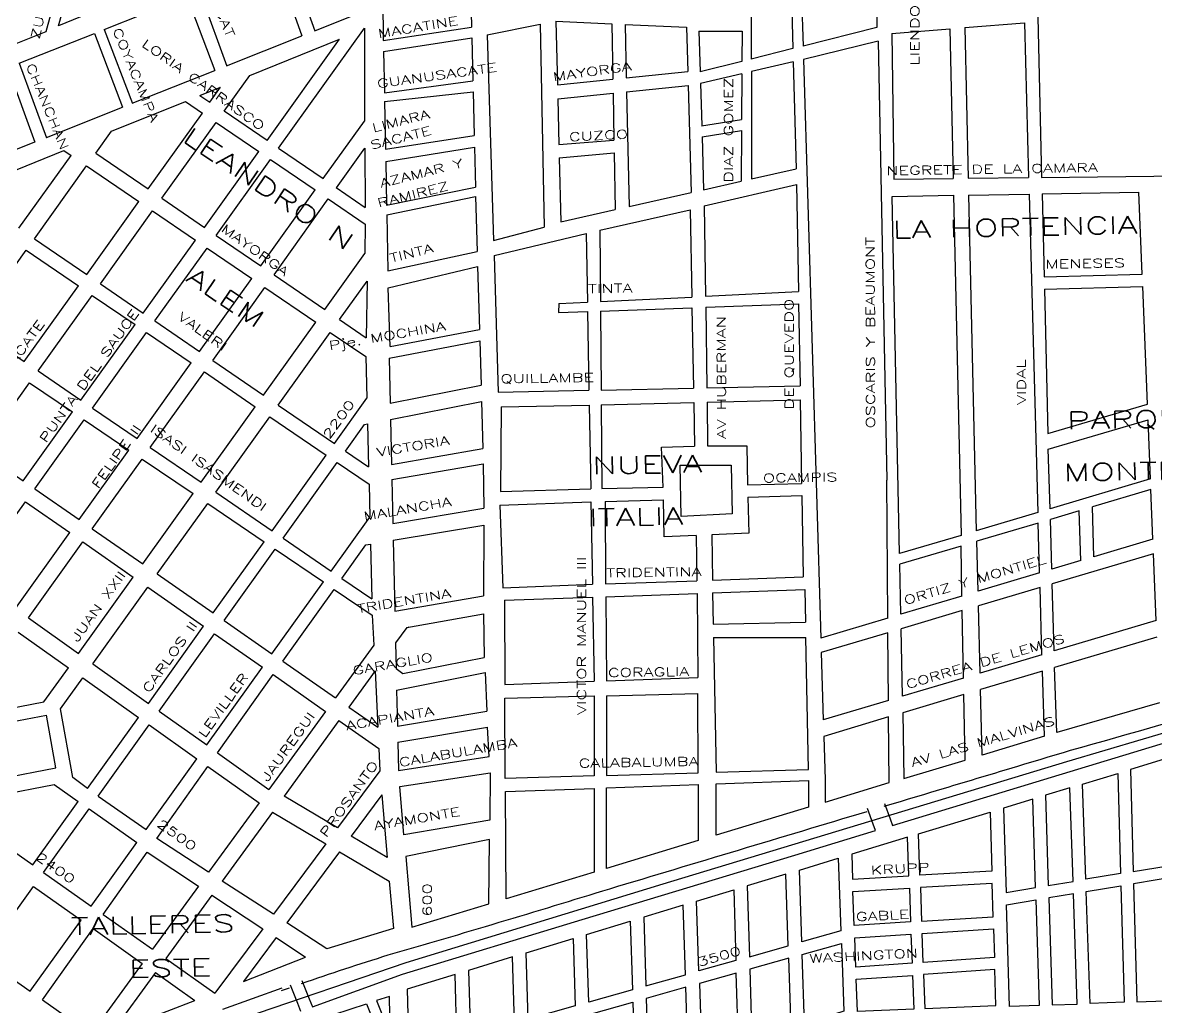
# Model space of a CAD drawing. Header units: millimetres. Extents: x 4375152 to 4409667, y 6523746 to 6549185.
# Drawn here: x 4390443 to 4391750, y 6527163 to 6528299 of the extents above; entities that cross this region are included whole.
import ezdxf

# ---------------------------------------------------------------- set-up
doc = ezdxf.new("R2010")
doc.units = ezdxf.units.MM
for name, color, linetype in [('FERROCARRIL', 252, 'VÍAS'), ('LINEA CALLE', 252, 'Continuous'), ('NOMBRE BARRIO', 8, 'Continuous'), ('NOMBRE CALLE', 252, 'Continuous')]:
    doc.layers.add(name, color=color, linetype=linetype)
doc.styles.add('ROMANS', font='romans')
doc.styles.add('S1', font='ROMANS')
doc.linetypes.add('VÍAS', pattern='A,3.81,[130,ltypeshp.shx,S=6.35,R=0,X=0,Y=0],3.81', length=7.62)

msp = doc.modelspace()

# ---------------------------------------------------------------- linework, layer by layer
at = {"layer": 'FERROCARRIL', "ltscale": 0.3, "transparency": 33554687, "flags": 128}
msp.add_lwpolyline([(4387479, 6528897.9, 0.009146), (4387402.8, 6528828.8, 0.045709), (4387299.1, 6528721, -0.036446), (4387185.3, 6528607.2, 0.098613), (4387081.2, 6528475.9, 0.130012), (4387009.9, 6528231.3), (4387030.1, 6527611, -0.04513), (4386961.8, 6527349.3), (4386871.1, 6527078.7, 0.126941), (4386859.2, 6526954.6, 0.269401), (4387221.5, 6526613), (4387587.4, 6526516), (4387885.7, 6526416.7), (4388082, 6526358.1), (4388157, 6526347), (4388307.4, 6526335.1), (4388443.3, 6526330), (4388537.8, 6526335.2), (4388690.7, 6526369.1), (4389024.8, 6526489.8), (4389718.2, 6526770.3), (4389975.6, 6526871.1), (4390400.1, 6527038.5), (4390697.8, 6527150.7), (4390885.1, 6527214.4), (4391181.5, 6527305.1), (4391647.1, 6527446.2), (4392150.3, 6527596.1), (4392581.3, 6527727.4), (4392832.6, 6527802.7), (4393052.9, 6527869.5), (4393289, 6527938), (4393509.8, 6528005.7), (4393757.4, 6528076.3), (4395794.3, 6528670.4), (4397552.7, 6529244.2), (4399039.3, 6529656.5), (4399039.3, 6529656.5), (4399039.3, 6529656.5), (4399039.3, 6529656.5), (4401970.7, 6530455.5), (4401970.7, 6530455.5), (4401970.7, 6530455.5), (4401970.7, 6530455.5), (4401970.7, 6530455.5), (4401970.7, 6530455.5), (4401970.7, 6530455.5), (4401970.7, 6530455.5), (4401970.7, 6530455.5), (4401970.7, 6530455.5), (4401970.7, 6530455.5), (4401970.7, 6530455.5), (4401970.7, 6530455.5), (4401970.7, 6530455.5), (4401970.7, 6530455.5), (4401970.7, 6530455.5), (4401970.7, 6530455.5), (4401970.7, 6530455.5), (4405297.9, 6531420.1), (4405297.9, 6531420.1), (4405297.9, 6531420.1), (4408284.8, 6532272.7)], format="xyb", dxfattribs=at)
at = {"layer": 'LINEA CALLE', "transparency": 33554687}
for p, q in [((4391428.1, 6528454.2), (4391428, 6528293.2)), ((4391326.5, 6528429.4), (4391331, 6528268.8)), ((4391337.9, 6528432.2), (4391342.9, 6528271.8)), ((4391282.8, 6528418.6), (4391283.1, 6528256.8)), ((4390469.9, 6528288.4), (4390496.2, 6528384.2)), ((4390484.2, 6528295.1), (4390507.7, 6528381)), ((4390749, 6528375.4), (4390779.7, 6528289.5)), ((4390734.2, 6528369.6), (4390764.9, 6528283.6)), ((4390618.3, 6528350.4), (4390484.2, 6528295.1)), ((4390646.9, 6528334.8), (4390678.2, 6528248.6)), ((4390959.3, 6528337.5), (4390960.5, 6528293.6)), ((4390536.8, 6528290.9), (4390632.1, 6528328.9)), ((4390632.1, 6528328.9), (4390664.5, 6528243.7)), ((4390858.1, 6528325.8), (4390858.6, 6528278.3)), ((4390779.7, 6528289.5), (4390834.5, 6528311.3)), ((4391039.8, 6528296.9), (4391044.3, 6528062.9)), ((4391057.7, 6528300.5), (4391059.6, 6528227)), ((4391057.7, 6528300.5), (4391122.3, 6528297.5)), ((4391122.3, 6528297.5), (4391123.4, 6528233.6)), ((4391137.6, 6528296.8), (4391208.4, 6528293.5)), ((4391137.6, 6528296.8), (4391139, 6528235.2)), ((4391529.4, 6528293), (4391598.1, 6528298.6)), ((4391598.1, 6528298.6), (4391603, 6528120.1)), ((4391613.5, 6528305.2), (4391618, 6528120.2)), ((4390409.2, 6528264.5), (4390469.9, 6528288.4)), ((4390438.9, 6528251.9), (4390525.6, 6528286.4)), ((4390525.6, 6528286.4), (4390558.1, 6528201.4)), ((4390536.8, 6528290.9), (4390569.3, 6528205.7)), ((4390678, 6528249.1), (4390764.9, 6528283.6)), ((4390737.9, 6528153.9), (4390837, 6528292.6)), ((4390837, 6528292.6), (4390837, 6528185.3)), ((4390858.6, 6528278.3), (4390960.5, 6528293.6)), ((4390978.6, 6528284.7), (4390985.8, 6528047.6)), ((4391208.4, 6528293.5), (4391209.8, 6528242.5)), ((4391222.8, 6528289.1), (4391272.6, 6528289.1)), ((4391222.8, 6528289.1), (4391224.2, 6528242)), ((4391272.6, 6528289.1), (4391272.3, 6528254.1)), ((4391428, 6528293.2), (4391342.9, 6528271.8)), ((4391445.1, 6528286.1), (4391512.1, 6528291.6)), ((4391445.1, 6528286.1), (4391447.4, 6528118.3)), ((4391512.1, 6528291.6), (4391515.9, 6528119.1)), ((4391529.4, 6528293), (4391533.3, 6528119.3)), ((4390704.8, 6528238), (4390808.2, 6528279.8)), ((4390724.6, 6528163), (4390808.2, 6528279.8)), ((4390859.1, 6528265.6), (4390960.9, 6528281.1)), ((4390960.9, 6528281.1), (4390961.8, 6528231.6)), ((4391429.3, 6528277.6), (4391343.4, 6528256.3)), ((4391429.3, 6528277.6), (4391439.3, 6527771.1)), ((4390859.1, 6528265.6), (4390860, 6528217.9)), ((4391331, 6528268.8), (4391283.1, 6528256.8)), ((4391343.4, 6528256.3), (4391363.3, 6527588.8)), ((4390425.8, 6528246.7), (4390457, 6528161)), ((4390438.9, 6528251.9), (4390470.3, 6528165.9)), ((4390569.2, 6528205.8), (4390664.5, 6528243.7)), ((4391272.3, 6528254.1), (4391224.2, 6528242)), ((4391331.4, 6528253.5), (4391283.2, 6528242.3)), ((4391331.4, 6528253.5), (4391334.9, 6528130)), ((4390675.3, 6528196.8), (4390704.8, 6528238)), ((4390860, 6528217.9), (4390961.8, 6528231.6)), ((4391059.6, 6528227), (4391123.4, 6528233.6)), ((4391139, 6528235.2), (4391209.8, 6528242.5)), ((4391272.2, 6528239.7), (4391224.5, 6528228.6)), ((4391272.2, 6528239.7), (4391271.9, 6528187.2)), ((4391283.2, 6528242.3), (4391283.4, 6528118.5)), ((4390647.2, 6528214.7), (4390670.8, 6528224.3)), ((4390658.6, 6528207), (4390670.8, 6528224.3)), ((4390860, 6528207.7), (4390962.3, 6528219)), ((4390962.3, 6528219), (4390963.5, 6528168.4)), ((4391060, 6528210.9), (4391123.7, 6528217.4)), ((4391123.7, 6528217.4), (4391124.7, 6528163.3)), ((4391139.3, 6528219), (4391210.3, 6528226.3)), ((4391139.3, 6528219), (4391142.2, 6528086.7)), ((4391210.3, 6528226.3), (4391213.8, 6528102.8)), ((4391224.5, 6528228.6), (4391225.9, 6528180)), ((4390545.2, 6528173.5), (4390630.5, 6528207.9)), ((4390630.5, 6528207.9), (4390650.1, 6528194.5)), ((4390647.2, 6528214.7), (4390658.6, 6528207)), ((4390860, 6528207.7), (4390861.3, 6528152.7)), ((4391060, 6528210.9), (4391061.3, 6528158.4)), ((4390470.1, 6528166.4), (4390558.1, 6528201.4)), ((4390587.5, 6528107.1), (4390650.1, 6528194.5)), ((4390675, 6528197), (4390724.6, 6528163.1)), ((4390603.3, 6528096.3), (4390665.9, 6528183.7)), ((4390665.9, 6528183.7), (4390715.3, 6528150)), ((4390789.4, 6528118.8), (4390837, 6528185.3)), ((4391225.7, 6528179.9), (4391271.9, 6528187.2)), ((4390527.1, 6528148.3), (4390545.2, 6528173.5)), ((4390861.3, 6528152.7), (4390963.5, 6528168.4)), ((4391226.3, 6528167), (4391271.8, 6528174.3)), ((4391226.3, 6528167), (4391228, 6528106)), ((4391271.8, 6528174.2), (4391271.3, 6528115.8)), ((4390363.1, 6528123.9), (4390456.9, 6528161.2)), ((4390375.3, 6528104.8), (4390490.4, 6528151.3)), ((4390490.4, 6528151.3), (4390498.7, 6528145.7)), ((4390737.9, 6528153.9), (4390789.4, 6528118.8)), ((4390804.7, 6528108.4), (4390837.3, 6528154.1)), ((4390837.3, 6528154.1), (4390837.8, 6528085.6)), ((4390861.6, 6528138.7), (4390963.7, 6528155.1)), ((4390963.7, 6528155.1), (4390964.9, 6528108.9)), ((4391061.3, 6528158.4), (4391124.7, 6528163.3)), ((4390438.5, 6528061.6), (4390498.7, 6528145.7)), ((4390527.1, 6528148.3), (4390587.5, 6528107.1)), ((4390652.6, 6528062.6), (4390715.3, 6528150)), ((4390666, 6528053.4), (4390728.6, 6528140.9)), ((4390728.6, 6528140.9), (4390780.1, 6528105.8)), ((4390861.6, 6528138.7), (4390862.4, 6528088.3)), ((4391061.7, 6528142.8), (4391124.9, 6528148.5)), ((4391061.7, 6528142.8), (4391063.6, 6528069.1)), ((4391124.9, 6528148.5), (4391126.1, 6528083.1)), ((4390456.4, 6528049.4), (4390516.5, 6528133.5)), ((4390516.5, 6528133.5), (4390576.9, 6528092.3)), ((4391283.4, 6528118.5), (4391334.9, 6528130)), ((4391228, 6528106), (4391271.3, 6528115.8)), ((4391228.9, 6528087.3), (4391335.4, 6528112)), ((4391335.4, 6528112), (4391337.5, 6527988.5)), ((4391447.4, 6528118.3), (4391515.9, 6528119.1)), ((4391533.3, 6528119.3), (4391603, 6528120.1)), ((4391618, 6528120.2), (4391875.5, 6528123.1)), ((4390717.5, 6528018.3), (4390780.1, 6528105.8)), ((4390804.4, 6528108.6), (4390837.8, 6528085.6)), ((4390862.4, 6528088.3), (4390964.9, 6528108.9)), ((4391142.2, 6528086.7), (4391213.8, 6528102.8)), ((4391445.7, 6528098.4), (4391516.4, 6528099.6)), ((4391516.4, 6528099.6), (4391525.2, 6527707.3)), ((4391533.8, 6528099.9), (4391603.5, 6528101.1)), ((4391533.8, 6528099.9), (4391542.5, 6527712.5)), ((4391603.5, 6528101.1), (4391613.6, 6527733.7)), ((4391618.5, 6528101.3), (4391730.2, 6528103.2)), ((4391618.5, 6528101.3), (4391620.8, 6528005.5)), ((4391734, 6528008.5), (4391730.2, 6528103.2)), ((4390516.7, 6528008.3), (4390576.9, 6528092.3)), ((4390603.3, 6528096.3), (4390652.6, 6528062.6)), ((4390732.7, 6528007.9), (4390795.3, 6528095.4)), ((4390795.3, 6528095.4), (4390837.8, 6528066.2)), ((4390862.7, 6528077.2), (4390965, 6528098.4)), ((4390965, 6528098.4), (4390967, 6528034.9)), ((4391228.9, 6528087.3), (4391230.4, 6527983.1)), ((4391454, 6527686.2), (4391445.7, 6528098.4)), ((4390532.5, 6527997.4), (4390592.7, 6528081.5)), ((4390592.7, 6528081.5), (4390642, 6528047.8)), ((4390862.7, 6528077.2), (4390864, 6528012.5)), ((4391063.6, 6528069.1), (4391126.1, 6528083.1)), ((4391108.4, 6528059.2), (4391212.6, 6528082.7)), ((4391212.6, 6528082.7), (4391214.5, 6527982.1)), ((4390837.8, 6528066.2), (4390837.6, 6528032.5)), ((4390985.8, 6528047.6), (4391044.3, 6528062.9)), ((4390456.4, 6528049.4), (4390516.7, 6528008.3)), ((4390581.9, 6527963.7), (4390642, 6528047.8)), ((4390666, 6528053.4), (4390717.5, 6528018.3)), ((4390986.4, 6528030.1), (4391092.7, 6528055.6)), ((4391092.7, 6528055.6), (4391094.1, 6527976.2)), ((4391108.4, 6528059.2), (4391109.1, 6527977)), ((4390384.4, 6527948.9), (4390446.9, 6528036.2)), ((4390446.9, 6528036.2), (4390507.2, 6527995)), ((4390595.3, 6527954.6), (4390655.4, 6528038.6)), ((4390655.4, 6528038.6), (4390706.9, 6528003.5)), ((4390864, 6528012.5), (4390967, 6528034.9)), ((4390791.4, 6527967.9), (4390837.6, 6528032.5)), ((4390986.4, 6528030.1), (4390991, 6527872.6)), ((4390732.7, 6528007.9), (4390791.4, 6527967.9)), ((4390864.5, 6527992.8), (4390967.5, 6528017.6)), ((4390967.5, 6528017.6), (4390969.7, 6527944.9)), ((4391620.8, 6528005.5), (4391734, 6528008.5)), ((4390444.7, 6527907.7), (4390507.2, 6527995)), ((4390532.5, 6527997.4), (4390581.9, 6527963.7)), ((4390646.7, 6527919.5), (4390706.9, 6528003.5)), ((4390808.2, 6527956.3), (4390840, 6528000.7)), ((4390840, 6528000.7), (4390838.9, 6527935.2)), ((4390460.6, 6527896.9), (4390523, 6527984.1)), ((4390523, 6527984.1), (4390572.4, 6527950.5)), ((4390662, 6527909.1), (4390722.1, 6527993.1)), ((4390722.1, 6527993.1), (4390780.8, 6527953.1)), ((4390866.7, 6527925), (4390864.5, 6527992.8)), ((4391109.1, 6527977), (4391214.5, 6527982.1)), ((4391230.4, 6527983.1), (4391337.5, 6527988.5)), ((4391621.2, 6527991.3), (4391734.6, 6527994.3)), ((4391621.2, 6527991.3), (4391625.3, 6527824.9)), ((4391740, 6527858.6), (4391734.6, 6527994.3)), ((4391061.3, 6527974.6), (4391060.7, 6527964.3)), ((4391061.3, 6527974.6), (4391094.1, 6527976.2)), ((4391109.2, 6527966), (4391214.7, 6527969.8)), ((4391214.7, 6527969.8), (4391216.4, 6527877)), ((4391230.6, 6527970.5), (4391337.7, 6527974.4)), ((4391230.6, 6527970.5), (4391231.9, 6527877.4)), ((4391337.7, 6527974.4), (4391339.3, 6527879.6)), ((4390808.2, 6527956.3), (4390838.9, 6527935.2)), ((4391060.7, 6527964.3), (4391094.3, 6527965.5)), ((4391094.3, 6527965.5), (4391095.9, 6527874.6)), ((4391109.2, 6527966), (4391109.9, 6527874.9)), ((4390384.4, 6527948.9), (4390444.7, 6527907.7)), ((4390509.9, 6527863.2), (4390572.4, 6527950.5)), ((4390595.3, 6527954.6), (4390646.7, 6527919.5)), ((4390720.6, 6527869), (4390780.8, 6527953.1)), ((4390866.7, 6527925), (4390969.7, 6527944.9)), ((4390523.3, 6527854.1), (4390585.7, 6527941.3)), ((4390585.7, 6527941.3), (4390637.2, 6527906.2)), ((4390737.5, 6527857.5), (4390797.6, 6527941.5)), ((4390797.6, 6527941.5), (4390838.7, 6527913.6)), ((4390865.3, 6527911.6), (4390970.2, 6527931.8)), ((4390970.2, 6527931.8), (4390971.5, 6527880.7)), ((4390574.7, 6527818.9), (4390637.2, 6527906.2)), ((4390662, 6527909.1), (4390720.6, 6527869)), ((4390838.7, 6527913.6), (4390839.8, 6527865.7)), ((4390865.3, 6527911.6), (4390866.5, 6527859.8)), ((4390460.6, 6527896.9), (4390509.9, 6527863.2)), ((4390590, 6527808.5), (4390652.5, 6527895.8)), ((4390652.5, 6527895.8), (4390711.1, 6527855.7)), ((4390394.3, 6527804.4), (4390450.8, 6527883.3)), ((4390450.8, 6527883.3), (4390500.3, 6527849.8)), ((4390866.5, 6527859.8), (4390971.5, 6527880.7)), ((4391109.9, 6527874.9), (4391216.4, 6527877)), ((4391231.9, 6527877.4), (4391339.3, 6527879.6)), ((4390802.4, 6527813.2), (4390839.8, 6527865.7)), ((4390991, 6527872.6), (4391095.9, 6527874.6)), ((4391232.1, 6527861.1), (4391339.6, 6527863.8)), ((4391339.6, 6527863.8), (4391341.2, 6527767.2)), ((4390523.3, 6527854.1), (4390574.7, 6527818.9)), ((4390648.6, 6527768.5), (4390711.1, 6527855.7)), ((4390737.5, 6527857.5), (4390802.4, 6527813.2)), ((4390866.9, 6527841), (4390972.1, 6527861.9)), ((4390972.1, 6527861.9), (4390973.5, 6527807.3)), ((4390994.8, 6527855.6), (4390994, 6527758)), ((4390994.8, 6527855.6), (4391096.2, 6527857.6)), ((4391096.2, 6527857.6), (4391097.9, 6527760.8)), ((4391110.1, 6527858), (4391216.7, 6527860.6)), ((4391110.1, 6527858), (4391110.9, 6527761.2)), ((4391216.7, 6527860.6), (4391217.6, 6527810)), ((4391232.1, 6527861.1), (4391232.8, 6527810.4)), ((4391625.3, 6527824.9), (4391740, 6527858.6)), ((4390443.4, 6527770.3), (4390500.3, 6527849.8)), ((4390456.7, 6527761), (4390513.7, 6527840.7)), ((4390513.7, 6527840.7), (4390565.2, 6527805.7)), ((4390665.5, 6527757), (4390728, 6527844.2)), ((4390728, 6527844.2), (4390792.9, 6527799.9)), ((4390866.9, 6527841), (4390868.1, 6527789.2)), ((4391625.7, 6527806.7), (4391740.7, 6527840.6)), ((4391743.4, 6527772.4), (4391740.7, 6527840.6)), ((4390815, 6527804.6), (4390836.9, 6527835.1)), ((4390836.9, 6527835.1), (4390840.6, 6527835.8)), ((4390840.6, 6527835.8), (4390841.8, 6527786.3)), ((4390394.3, 6527804.4), (4390443.4, 6527770.3)), ((4390507.8, 6527725.5), (4390565.2, 6527805.7)), ((4390590, 6527808.5), (4390648.6, 6527768.5)), ((4390730.4, 6527712.6), (4390792.9, 6527799.9)), ((4390815, 6527804.6), (4390841.8, 6527786.3)), ((4390868.1, 6527789.2), (4390973.5, 6527807.3)), ((4391179.7, 6527809.2), (4391217.6, 6527810)), ((4391181.4, 6527763), (4391179.7, 6527809.2)), ((4391232.8, 6527810.4), (4391278, 6527810.4)), ((4391278, 6527810.4), (4391278.9, 6527765.6)), ((4391627.7, 6527737.9), (4391625.7, 6527806.7)), ((4390523, 6527714.9), (4390580.5, 6527795.3)), ((4390580.5, 6527795.3), (4390639.3, 6527755.4)), ((4390743.1, 6527704), (4390805.5, 6527791.3)), ((4390805.5, 6527791.3), (4390842.3, 6527766.2)), ((4390868.5, 6527771.7), (4390973.9, 6527789.8)), ((4390973.9, 6527789.8), (4390974.7, 6527738.8)), ((4391202.3, 6527729.1), (4391201.2, 6527788.4)), ((4391201.2, 6527788.4), (4391259.9, 6527788.4)), ((4391259.9, 6527788.4), (4391261.1, 6527732)), ((4391743.4, 6527772.4), (4391627.7, 6527737.9)), ((4390456.7, 6527761), (4390507.8, 6527725.5)), ((4390842.3, 6527766.2), (4390843.2, 6527728.4)), ((4390868.5, 6527771.7), (4390869.6, 6527721.1)), ((4390994, 6527758), (4391097.9, 6527760.8)), ((4391110.9, 6527761.2), (4391181.4, 6527763)), ((4391278.9, 6527765.6), (4391341.2, 6527767.2)), ((4391440.6, 6527611.8), (4391439.3, 6527771.1)), ((4391743.9, 6527760.2), (4391676.5, 6527740.2)), ((4391746.2, 6527702.9), (4391743.9, 6527760.2)), ((4390383.7, 6527659.1), (4390445.9, 6527746)), ((4390445.9, 6527746), (4390497, 6527710.4)), ((4390581.2, 6527674.4), (4390639.3, 6527755.4)), ((4390665.5, 6527757), (4390730.4, 6527712.6)), ((4391114.4, 6527746.2), (4391181.7, 6527748.4)), ((4391114.4, 6527746.2), (4391115.1, 6527651.2)), ((4391182.6, 6527705.7), (4391181.7, 6527748.4)), ((4391279.2, 6527751.5), (4391341.5, 6527753.4)), ((4391279.2, 6527751.5), (4391280.1, 6527709.9)), ((4391341.5, 6527753.4), (4391343.1, 6527659.5)), ((4390598, 6527662.7), (4390656.2, 6527744)), ((4390656.2, 6527744), (4390721.3, 6527699.8)), ((4390869.6, 6527721.1), (4390974.7, 6527738.8)), ((4390993.2, 6527742.3), (4391098.1, 6527745.8)), ((4390993.2, 6527742.3), (4390996.4, 6527646.9)), ((4391098.1, 6527745.8), (4391099.8, 6527650.8)), ((4391613.6, 6527733.7), (4391542.5, 6527712.5)), ((4391661.3, 6527735.6), (4391628.1, 6527725.7)), ((4391663, 6527678.1), (4391661.3, 6527735.6)), ((4391678.2, 6527682.6), (4391676.5, 6527740.2)), ((4390798.6, 6527666.1), (4390843.2, 6527728.4)), ((4391261.1, 6527732), (4391202.3, 6527729.1)), ((4391614, 6527721.5), (4391543.1, 6527700.4)), ((4391615.6, 6527664), (4391614, 6527721.5)), ((4391629.7, 6527668.2), (4391628.1, 6527725.7)), ((4390434.4, 6527622.9), (4390497, 6527710.4)), ((4390523, 6527714.9), (4390581.2, 6527674.4)), ((4390870.1, 6527701.6), (4390974.7, 6527719.1)), ((4390974.7, 6527719.1), (4390974.2, 6527637.5)), ((4391219.5, 6527707.1), (4391182.6, 6527705.7)), ((4391219.5, 6527707.1), (4391220.4, 6527654.9)), ((4391280.1, 6527709.9), (4391237.7, 6527707.9)), ((4391237.7, 6527707.9), (4391238.5, 6527655.5)), ((4391525.2, 6527707.3), (4391454, 6527686.2)), ((4390449.4, 6527612.2), (4390512.1, 6527699.8)), ((4390512.1, 6527699.8), (4390570.3, 6527659.2)), ((4390662.6, 6527617.8), (4390721.3, 6527699.8)), ((4390743.1, 6527704), (4390798.6, 6527666.1)), ((4390811, 6527657.6), (4390838.7, 6527696.3)), ((4390838.7, 6527696.3), (4390844, 6527697.2)), ((4390844, 6527697.2), (4390845.5, 6527634.1)), ((4390870.1, 6527701.6), (4390872, 6527619.8)), ((4391525, 6527695), (4391454.3, 6527673.9)), ((4391526.1, 6527637.3), (4391525, 6527695)), ((4391544.6, 6527642.8), (4391543.1, 6527700.4)), ((4391746.2, 6527702.9), (4391678.2, 6527682.6)), ((4390675.1, 6527609.1), (4390733.9, 6527691.2)), ((4390733.9, 6527691.2), (4390789.6, 6527653.5)), ((4391746.9, 6527686.1), (4391630.2, 6527651.4)), ((4391750, 6527608.9), (4391746.9, 6527686.1)), ((4391455.5, 6527616.2), (4391454.3, 6527673.9)), ((4391663, 6527678.1), (4391629.7, 6527668.2)), ((4390507.2, 6527570.9), (4390570.3, 6527659.2)), ((4390598, 6527662.7), (4390662.6, 6527617.8)), ((4390811, 6527657.6), (4390845.5, 6527634.1)), ((4391115.1, 6527651.2), (4391220.4, 6527655)), ((4391238.5, 6527655.6), (4391343.1, 6527659.5)), ((4391615.6, 6527664), (4391544.6, 6527642.8)), ((4390523.8, 6527559.1), (4390587.1, 6527647.5)), ((4390587.1, 6527647.5), (4390651.5, 6527602.4)), ((4390730.3, 6527570.7), (4390789.6, 6527653.5)), ((4390742.7, 6527562.1), (4390802, 6527645)), ((4390802, 6527645), (4390846, 6527615.2)), ((4390996.4, 6527646.9), (4391099.8, 6527650.8)), ((4391238.4, 6527640.9), (4391345, 6527644.7)), ((4391345, 6527644.7), (4391345.7, 6527607)), ((4391616.1, 6527647.2), (4391545, 6527626)), ((4391618.3, 6527569.6), (4391616.1, 6527647.2)), ((4391632.5, 6527573.9), (4391630.2, 6527651.4)), ((4390872, 6527619.8), (4390974.2, 6527637.5)), ((4390998.6, 6527632.5), (4391100.1, 6527636)), ((4390998.6, 6527632.5), (4390998.9, 6527535.2)), ((4391100.1, 6527636), (4391101.8, 6527538.9)), ((4391115.3, 6527636.5), (4391220.8, 6527640.2)), ((4391115.3, 6527636.5), (4391116.1, 6527539.3)), ((4391220.8, 6527640.2), (4391221.3, 6527543.3)), ((4391238.4, 6527640.9), (4391239.1, 6527605)), ((4391526.1, 6527637.3), (4391455.5, 6527616.2)), ((4390846, 6527615.2), (4390847.9, 6527580.7)), ((4390885.7, 6527600.9), (4390974.2, 6527616.6)), ((4390974.2, 6527616.6), (4390975.1, 6527566.2)), ((4391526.4, 6527620.4), (4391455.8, 6527599.4)), ((4391527.8, 6527542.6), (4391526.4, 6527620.4)), ((4391547, 6527548.4), (4391545, 6527626)), ((4390449.4, 6527612.2), (4390507.2, 6527570.9)), ((4390587.8, 6527513.4), (4390651.5, 6527602.4)), ((4390675.1, 6527609.1), (4390730.3, 6527570.7)), ((4391239.1, 6527605), (4391345.7, 6527607)), ((4391440.6, 6527611.8), (4391363.3, 6527588.8)), ((4391750, 6527608.9), (4391632.5, 6527573.9)), ((4390437.5, 6527595.6), (4390495.5, 6527554.6)), ((4390600.2, 6527504.5), (4390664.1, 6527593.7)), ((4390664.1, 6527593.7), (4390719.2, 6527555.2)), ((4390885.7, 6527600.9), (4390872.8, 6527583.1)), ((4390887.8, 6527601.7), (4390887.3, 6527601.1)), ((4391239.4, 6527589.6), (4391346.1, 6527589.6)), ((4391440.7, 6527594.9), (4391363.8, 6527572)), ((4391441.4, 6527516.9), (4391440.7, 6527594.9)), ((4391457.4, 6527521.6), (4391455.8, 6527599.4)), ((4391750.7, 6527590), (4391633, 6527554.9)), ((4390847.9, 6527580.7), (4390803.6, 6527519.8)), ((4390872.8, 6527583.1), (4390873.5, 6527553.7)), ((4390881.2, 6527547.9), (4390975.1, 6527566.2)), ((4391363.8, 6527572), (4391366.2, 6527494.4)), ((4391618.3, 6527569.6), (4391547, 6527548.4)), ((4390467.3, 6527515.2), (4390495.5, 6527554.6)), ((4390523.8, 6527559.1), (4390587.8, 6527513.4)), ((4390655, 6527465.5), (4390719.2, 6527555.2)), ((4390742.7, 6527562.1), (4390803.6, 6527519.8)), ((4390849.3, 6527550.8), (4390818.9, 6527509.1)), ((4390849.2, 6527550.7), (4390849.3, 6527550.7)), ((4390849.3, 6527550.8), (4390852.3, 6527485.9)), ((4390873.5, 6527553.7), (4390881.3, 6527547.9)), ((4391618.8, 6527550.7), (4391547.5, 6527529.4)), ((4391621.1, 6527475.6), (4391618.8, 6527550.7)), ((4391635.4, 6527479.9), (4391633, 6527554.9)), ((4390486.6, 6527507.2), (4390512.1, 6527542.8)), ((4390512.1, 6527542.8), (4390576.3, 6527497.3)), ((4390667.6, 6527456.4), (4390731.5, 6527546.6)), ((4390731.5, 6527546.6), (4390792.2, 6527504.2)), ((4390874, 6527528.8), (4390976, 6527549)), ((4390976, 6527549), (4390978.2, 6527504.6)), ((4390998.9, 6527535.2), (4391101.8, 6527538.9)), ((4391116.1, 6527539.3), (4391221.3, 6527543.3)), ((4391527.8, 6527542.6), (4391457.4, 6527521.6)), ((4390874, 6527528.8), (4390875, 6527487.2)), ((4391116.1, 6527522.3), (4391221.4, 6527524.7)), ((4390393.9, 6527501.3), (4390467.3, 6527515.2)), ((4390998.9, 6527519.6), (4391101.8, 6527522)), ((4391441.4, 6527516.9), (4391366.2, 6527494.4)), ((4391528.2, 6527523.6), (4391457.8, 6527502.6)), ((4391754, 6527513.9), (4391635.4, 6527479.9)), ((4390406, 6527487.8), (4390470.2, 6527499.9)), ((4390481.1, 6527438.9), (4390470.2, 6527499.9)), ((4390500.8, 6527427.8), (4390486.6, 6527507.2)), ((4390600.2, 6527504.5), (4390655, 6527465.5)), ((4390792.2, 6527504.2), (4390726.7, 6527414.2)), ((4390818.9, 6527509.1), (4390852.3, 6527485.9)), ((4390875, 6527487.2), (4390978.2, 6527504.6)), ((4391441.5, 6527497.8), (4391366.7, 6527475.4)), ((4390517.4, 6527415.1), (4390576.3, 6527497.3)), ((4390529.9, 6527406.4), (4390588.7, 6527488.5)), ((4390588.7, 6527488.5), (4390643.6, 6527449.6)), ((4390807.6, 6527493.5), (4390744.2, 6527406.4)), ((4390807.6, 6527493.5), (4390853.6, 6527461.3)), ((4390875.4, 6527468.6), (4390978.9, 6527485.8)), ((4390853.5, 6527461.4), (4390854.7, 6527435.5)), ((4390585.1, 6527367.9), (4390643.6, 6527449.6)), ((4390667.6, 6527456.4), (4390726.7, 6527414.2)), ((4390417.7, 6527426.9), (4390481.1, 6527438.9)), ((4390597.6, 6527357.5), (4390656.4, 6527440.6)), ((4390656.4, 6527440.6), (4390715.5, 6527398.7)), ((4390854.7, 6527435.5), (4390805.9, 6527369.7)), ((4390415.4, 6527407.7), (4390479.2, 6527419.7)), ((4390479.2, 6527419.7), (4390506.9, 6527400.4)), ((4390517.4, 6527415.1), (4390500.8, 6527427.8)), ((4390529.9, 6527406.4), (4390585.1, 6527367.9)), ((4390805.9, 6527369.7), (4390744.2, 6527406.4)), ((4390857, 6527407.8), (4390821.8, 6527360.3)), ((4390857, 6527407.8), (4390863.2, 6527335.7)), ((4390454.4, 6527327.1), (4390506.9, 6527400.4)), ((4390715.5, 6527398.7), (4390657.2, 6527318.8)), ((4390466.9, 6527318.3), (4390519.4, 6527391.6)), ((4390519.4, 6527391.6), (4390574.5, 6527353.1)), ((4390730.9, 6527388.1), (4390673, 6527308.5)), ((4390730.9, 6527388.1), (4390792.3, 6527351.5)), ((4390390.1, 6527372.4), (4390454.4, 6527327.1)), ((4390657.2, 6527318.8), (4390597.6, 6527357.5)), ((4390863.2, 6527335.7), (4390821.8, 6527360.3)), ((4390521.9, 6527279.5), (4390574.5, 6527353.1)), ((4390535.5, 6527269.9), (4390586.5, 6527341.8)), ((4390586.5, 6527341.8), (4390645.5, 6527302.6)), ((4390792.3, 6527351.5), (4390732, 6527270.1)), ((4390808.2, 6527342), (4390747.4, 6527260.1)), ((4390466.9, 6527318.3), (4390521.9, 6527279.5)), ((4390396.5, 6527220.2), (4390455.1, 6527302.1)), ((4390455.1, 6527302.1), (4390510.2, 6527263.2)), ((4390645.5, 6527302.6), (4390592.5, 6527229.8)), ((4390732, 6527270.1), (4390673, 6527308.5)), ((4390661.1, 6527292.3), (4390607.8, 6527219)), ((4390661.1, 6527292.3), (4390719.6, 6527253.5)), ((4390451.5, 6527181.3), (4390510.2, 6527263.2)), ((4390535.5, 6527269.9), (4390592.5, 6527229.8)), ((4390465.7, 6527171.3), (4390523.9, 6527253.6)), ((4390523.9, 6527253.6), (4390580.7, 6527213.5)), ((4390719.6, 6527253.5), (4390664.4, 6527179)), ((4390793.6, 6527230.1), (4390747.4, 6527260.1)), ((4390735, 6527243.3), (4390697.4, 6527192.6)), ((4390735, 6527243.3), (4390769.1, 6527220.6)), ((4390396.5, 6527220.2), (4390451.5, 6527181.3)), ((4390580.7, 6527213.5), (4390521.4, 6527132.1)), ((4390607.8, 6527219), (4390664.4, 6527179)), ((4390697.4, 6527192.6), (4390769.1, 6527220.6)), ((4390596, 6527202.8), (4390545.6, 6527133.6)), ((4390596, 6527202.8), (4390641.3, 6527170.8)), ((4390673.7, 6527160.8), (4390741.9, 6527185.4)), ((4390751.2, 6527188.8), (4390759.6, 6527167.7)), ((4390764.9, 6527193.6), (4390773.3, 6527172.7)), ((4390465.7, 6527171.3), (4390521.4, 6527132.1)), ((4390545.6, 6527133.6), (4390641.3, 6527170.8)), ((4390773.3, 6527172.7), (4390777, 6527163.4)), ((4390759.6, 6527167.7), (4390763.4, 6527158.4)), ((4390783, 6527148.4), (4390839.3, 6527166.7))]:
    msp.add_line(p, q, dxfattribs=at)
for points in [[(4390978.6, 6528284.7), (4391039.8, 6528296.9)], [(4391239.4, 6527589.6), (4391242.6, 6527434.1), (4391349.2, 6527437.3), (4391346.1, 6527589.6)], [(4391621.1, 6527475.6), (4391549.3, 6527453.8), (4391547.5, 6527529.4)], [(4391436.8, 6527398), (4391443.3, 6527380.2), (4391446, 6527372.7), (4391659.9, 6527437.6), (4391914.3, 6527514.8)], [(4391457.8, 6527502.6), (4391459.2, 6527426.7), (4391529.8, 6527447.9), (4391528.2, 6527523.6)], [(4390875.4, 6527468.6), (4390876.2, 6527436), (4390980.7, 6527452), (4390978.9, 6527485.8)], [(4390777, 6527163.4), (4390880.9, 6527201.1), (4391088, 6527264), (4391333.3, 6527338.5), (4391426.5, 6527366.7), (4391423.7, 6527374.2), (4391417.2, 6527392.1)], [(4390808.2, 6527342), (4390865.6, 6527308.3), (4390870.3, 6527253.9), (4390793.6, 6527230.1)], [(4390839.3, 6527166.7), (4390866.8, 6527097.9), (4390812.2, 6527075.5)]]:
    msp.add_lwpolyline(points, dxfattribs=at)
at = {"layer": 'LINEA CALLE', "transparency": 33554687, "flags": 128}
for points in [[(4391436.3, 6527394.7, 0.000046), (4391651.1, 6527459.3, 0.006508), (4392069.6, 6527581.9, 0.000715), (4392188.3, 6527617.5, -0.000667)], [(4390764.5, 6527190.3, -0.008898), (4390864.5, 6527223.2, 0.004355), (4391120, 6527299.6, 0.000064), (4391416.7, 6527388.8, 0.006508)], [(4390741.4, 6527182.1, -0.000835), (4390750.7, 6527185.4, 0.004355)]]:
    msp.add_lwpolyline(points, format="xyb", dxfattribs=at)
at = {"layer": 'LINEA CALLE', "linetype": 'ByBlock', "transparency": 33554687}
for points in [[(4391116.1, 6527522.3), (4391116.1, 6527430.2), (4391221.8, 6527433.4), (4391221.4, 6527524.7)], [(4391101.8, 6527522), (4391101.8, 6527429.8), (4390999.2, 6527426.7), (4390998.9, 6527519.6)], [(4391366.7, 6527475.4), (4391368.2, 6527425.1), (4391368.4, 6527399.5), (4391368.4, 6527399.5), (4391442.3, 6527422.1), (4391441.5, 6527497.8)]]:
    msp.add_lwpolyline(points, dxfattribs=at)
at = {"layer": 'LINEA CALLE', "transparency": 33554687}
for points in [[(4391774.4, 6527453.5), (4391720.6, 6527437.2), (4391723.7, 6527319.5), (4391778, 6527328.5)], [(4390877.7, 6527417.6), (4390981.8, 6527433.4), (4390981.4, 6527378.8), (4390882.5, 6527361.9)], [(4391665.1, 6527420.3), (4391705.9, 6527432.7), (4391709, 6527317.1), (4391668.9, 6527310.5)], [(4391650.5, 6527415.9), (4391622.5, 6527407.4), (4391625.7, 6527303.3), (4391654.2, 6527308)], [(4391574, 6527392.7), (4391577, 6527295.3), (4391611, 6527300.9), (4391607.8, 6527403)], [(4391560.5, 6527319.9), (4391477.6, 6527315.1), (4391475.9, 6527362.9), (4391558.5, 6527388)], [(4390981.2, 6527356.3), (4390884.6, 6527336.9), (4390891.5, 6527255.1), (4390980.5, 6527282)], [(4391463.3, 6527359.1), (4391398.9, 6527339.5), (4391399.9, 6527310.6), (4391464.9, 6527314.4)], [(4391338.6, 6527321.2), (4391383.3, 6527334.8), (4391386.4, 6527251), (4391341.3, 6527238.3)], [(4391278.3, 6527302.9), (4391280.9, 6527221.2), (4391325.8, 6527233.9), (4391323.1, 6527316.5)], [(4391561, 6527305.8), (4391478.1, 6527301), (4391479.5, 6527262.1), (4391562.2, 6527267.3)], [(4391713, 6527168.6), (4391673.8, 6527167.1), (4391669.4, 6527296.3), (4391709.4, 6527302.9)], [(4391727.7, 6527169.1), (4391782.5, 6527171.2), (4391778.4, 6527314.3), (4391724.1, 6527305.3)], [(4391219.9, 6527285.2), (4391262.8, 6527298.2), (4391265.3, 6527216.8), (4391222.7, 6527204.8)], [(4391466.8, 6527261.3), (4391401.9, 6527257.1), (4391400.4, 6527296.5), (4391465.4, 6527300.3)], [(4391630, 6527165.5), (4391659, 6527166.6), (4391654.7, 6527293.8), (4391626.2, 6527289.1)], [(4391204.4, 6527280.5), (4391159, 6527266.7), (4391161.5, 6527187.5), (4391207.1, 6527200.4)], [(4391615.3, 6527164.9), (4391581, 6527163.6), (4391577.4, 6527281.1), (4391611.4, 6527286.7)], [(4391095.6, 6527168.9), (4391093.2, 6527246.8), (4391143.5, 6527262), (4391146, 6527183.1)], [(4391563.6, 6527220.3), (4391481.2, 6527214.6), (4391480, 6527248), (4391562.6, 6527253.2)], [(4391023.4, 6527225.6), (4391077.7, 6527242.1), (4391080, 6527164.5), (4391025.7, 6527149.1)], [(4391341.8, 6527223.8), (4391387, 6527236.5), (4391389.9, 6527158.2), (4391344.5, 6527143.9)], [(4391468.5, 6527213.7), (4391403.7, 6527209.2), (4391402.4, 6527243), (4391467.3, 6527247.2)], [(4391007.9, 6527220.9), (4390957, 6527205.4), (4390959.2, 6527130.4), (4391010.2, 6527144.8)], [(4391326.3, 6527219.4), (4391281.3, 6527206.7), (4391283.9, 6527124.8), (4391329, 6527139)], [(4390888.3, 6527110.3), (4390943.7, 6527126), (4390941.4, 6527200.7), (4390886.2, 6527183.9)], [(4391226, 6527106.5), (4391268.4, 6527119.9), (4391265.8, 6527202.3), (4391223.2, 6527190.3)], [(4391470.4, 6527160.8), (4391405.6, 6527158), (4391404.2, 6527195.1), (4391469, 6527199.6)], [(4391564, 6527206.3), (4391481.7, 6527200.5), (4391483.1, 6527161.3), (4391565.3, 6527164.9)], [(4391207.6, 6527185.9), (4391162, 6527173), (4391164.7, 6527087.2), (4391210.5, 6527101.6)], [(4390851, 6527170.5), (4390866.7, 6527131.3), (4390865.8, 6527175.3)], [(4391149.2, 6527082.3), (4391098.7, 6527066.3), (4391096, 6527154.4), (4391146.5, 6527168.6)]]:
    msp.add_lwpolyline(points, close=True, dxfattribs=at)
at = {"layer": 'LINEA CALLE', "linetype": 'ByBlock', "transparency": 33554687}
for points in [[(4391116.1, 6527323.1), (4391116.1, 6527415.9), (4391221.8, 6527419.7), (4391221.8, 6527355.1)], [(4391242.6, 6527361.4), (4391242.6, 6527420.5), (4391349.2, 6527424.4), (4391349.2, 6527393.7)], [(4391000.5, 6527288.1), (4390999.5, 6527411.6), (4391101.8, 6527415.4), (4391101.8, 6527318.8)]]:
    msp.add_lwpolyline(points, close=True, dxfattribs=at)

# ---------------------------------------------------------------- texts
at = {"layer": 'NOMBRE BARRIO', "linetype": 'Continuous', "transparency": 33554687, "style": 'S1', "width": 1.5}
for s, rotation, p in [('LEANDRO N', 326.0096, (4390626, 6528162.9)), ('LA HORTENCIA', 1.1637, (4391446.1, 6528049.9)), ('ALEM', 325.8963, (4390629.9, 6528001.7)), ('PARQUE ', 1.1637, (4391647.4, 6527829.6)), ('NUEVA', 1.1637, (4391099.9, 6527777.6)), ('MONTECRISTO', 1.1637, (4391643.4, 6527769.6)), ('ITALIA', 1.1637, (4391095.9, 6527717.6)), ('TALLERES', 1.1637, (4390498.6, 6527246.1)), ('ESTE', 1.1637, (4390565.6, 6527197.1))]:
    msp.add_text(s, height=20, rotation=rotation, dxfattribs=at).set_placement(p)
at = {"layer": 'NOMBRE CALLE', "transparency": 33554687, "style": 'ROMANS', "width": 1.5}
for s, rotation, p in [('NISMICAT', 292.4262, (4390644.7, 6528362)), ('ZURICH', 77.4527, (4390461.8, 6528279)), ('LIENDO', 90.0831, (4391476.8, 6528249.1)), ('MACATINE', 9.4186, (4390853.3, 6528281)), ('COYACAMPA', 292.4262, (4390546.4, 6528290.4)), ('CHANCHAN', 292.4262, (4390446.4, 6528249.4)), ('GUANUSACATE', 7.9163, (4390852.2, 6528223.3)), ('MAYORGA', 8.0014, (4391055.1, 6528231.2)), ('DIAZ GOMEZ', 90.0831, (4391261.9, 6528114.1)), ('LIMARA', 14.1291, (4390847.2, 6528172.3)), ('SACATE', 14.1291, (4390845.2, 6528152.3)), ('CUZCO', 2.907, (4391073.1, 6528161.9)), ('AZAMAR Y', 14.1291, (4390856.1, 6528108.3)), ('NEGRETE DE LA CAMARA', 0.912, (4391438.8, 6528122.9)), ('RAMIREZ', 14.1291, (4390853.3, 6528085.5)), ('OSCARIS Y BEAUMONT', 90.0831, (4391425.6, 6527830.6)), ('TINTA', 14.1291, (4390867.4, 6528021.8)), ('MENESES', 0.912, (4391622.3, 6528015.2)), ('TINTA', 0.912, (4391094.9, 6527986.8)), ('DE QUEVEDO', 90.0831, (4391331.8, 6527852.4)), ('AV HUBERMAN', 90.0831, (4391253.7, 6527818.2)), ('Pje. MOCHINA', 9.7571, (4390797, 6527921)), ('VIDAL', 90.0831, (4391599.6, 6527857.7)), ('QUILLAMBE', 0.912, (4390993.9, 6527882.8)), ('VICTORIA', 9.7571, (4390852.1, 6527797.9)), ('OCAMPIS', 0.912, (4391296.5, 6527768.3)), ('MALANCHA', 9.7571, (4390836.8, 6527724.2)), ('ORTIZ Y MONTIEL', 16.515, (4391460.7, 6527627)), ('VICTOR MANUEL III', 90.0831, (4391092.5, 6527500.1)), ('TRIDENTINA', 0.912, (4391115.9, 6527658.8)), ('TRIDENTINA', 9.7571, (4390829.2, 6527617.3)), ('CORREA DE LEMOS', 16.515, (4391463.2, 6527530)), ('GARAGLIO', 9.7571, (4390824.1, 6527546.1)), ('CORAGLIA', 0.912, (4391117.9, 6527543.8)), ('ACAPIANTA', 9.7571, (4390816.5, 6527482.5)), ('AV LAS MALVINAS', 16.515, (4391469, 6527440)), ('CALABULAMBA', 9.7571, (4390877.5, 6527440.2)), ('CALABALUMBA', 0.912, (4391084.1, 6527439.4)), ('AYAMONTE', 9.7571, (4390848.7, 6527366.9)), ('KRUPP', 3, (4391421.1, 6527315.9)), ('600', 90.0831, (4390914.4, 6527267.3)), ('GABLE', 3, (4391404, 6527262.1)), ('3500', 16, (4391222.6, 6527209.6)), ('WASHINGTON', 3, (4391350.4, 6527214))]:
    msp.add_text(s, height=10, rotation=rotation, dxfattribs=at).set_placement(p)
at = {"layer": 'NOMBRE CALLE', "linetype": 'Continuous', "transparency": 33554687, "style": 'S1', "width": 1.5}
for s, rotation, p in [('LORIA CARRASCO', 324.3848, (4390579.2, 6528272.5)), ('MAYORGA', 324.3848, (4390670.7, 6528058.9)), ('PUNTA DEL SAUCE', 54.3383, (4390469.5, 6527813)), ('CHAVISACATE', 54.3383, (4390394, 6527847.2)), ('VALERI', 324.3848, (4390620.9, 6527957.4)), ('2200', 54.3383, (4390796.3, 6527817.3)), ('FELIPE II', 54.3383, (4390529.8, 6527760.2)), ('ISASI ISASMENDI', 324.3848, (4390589, 6527828)), ('JUAN XXIII', 54.3383, (4390506, 6527583.2)), ('CARLOS III', 54.3383, (4390588.3, 6527524.6)), ('LEVILLER', 54.3383, (4390652.8, 6527472.8)), ('JAUREGUI', 54.3383, (4390725.3, 6527422.1)), ('PROSANTO', 54.3383, (4390792.9, 6527357.9)), ('2500', 324.3848, (4390596.9, 6527372.5)), ('2400', 324.3848, (4390456.9, 6527334.4))]:
    msp.add_text(s, height=10, rotation=rotation, dxfattribs=at).set_placement(p)

doc.saveas('drawing.dxf')
